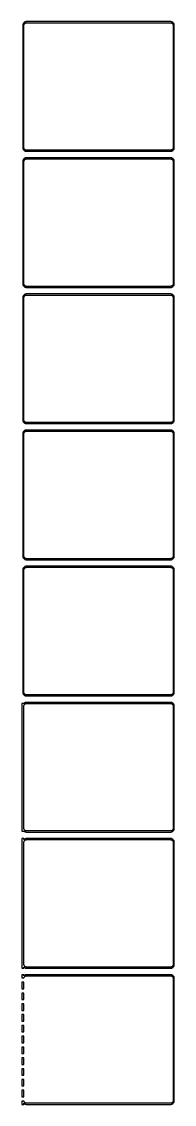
# Model space of a CAD drawing. Header units: metres. Extents: x -106 to 105, y 2745 to 5571.
# Drawn here: x -106 to 105, y 4068 to 5571 of the extents above; entities that cross this region are included whole.
import ezdxf

# ---------------------------------------------------------------- set-up
doc = ezdxf.new("R2010")
doc.units = ezdxf.units.M

msp = doc.modelspace()

# ---------------------------------------------------------------- linework, layer by layer
for p, q in [((-104.961, 5566.63), (-105, 5566)), ((-105, 5566), (-105, 5396)), ((-104.843, 5567.24), (-104.961, 5566.63)), ((-104.649, 5567.84), (-104.843, 5567.24)), ((-104.382, 5568.41), (-104.649, 5567.84)), ((-104.045, 5568.94), (-104.382, 5568.41)), ((-103.645, 5569.42), (-104.045, 5568.94)), ((-103.187, 5569.85), (-103.645, 5569.42)), ((-103.5, 5565.5), (-103.468, 5566)), ((-103.5, 5396.5), (-103.5, 5565.5)), ((-103.468, 5566), (-103.374, 5566.49)), ((-103.374, 5566.49), (-103.219, 5566.97)), ((-103.219, 5566.97), (-103.005, 5567.43)), ((-102.679, 5570.22), (-103.187, 5569.85)), ((-103.005, 5567.43), (-102.736, 5567.85)), ((-102.736, 5567.85), (-102.416, 5568.24)), ((-102.129, 5570.52), (-102.679, 5570.22)), ((-102.416, 5568.24), (-102.05, 5568.58)), ((-101.545, 5570.76), (-102.129, 5570.52)), ((-102.05, 5568.58), (-101.643, 5568.88)), ((-101.643, 5568.88), (-101.203, 5569.12)), ((-100.937, 5570.91), (-101.545, 5570.76)), ((-101.203, 5569.12), (-100.736, 5569.3)), ((-100.314, 5570.99), (-100.937, 5570.91)), ((-100.736, 5569.3), (-100.25, 5569.43)), ((100.314, 5570.99), (-100.314, 5570.99)), ((-100.25, 5569.43), (-99.7512, 5569.49)), ((-99.7512, 5569.49), (99.7512, 5569.49)), ((99.7512, 5569.49), (100.25, 5569.43)), ((100.25, 5569.43), (100.736, 5569.3)), ((100.937, 5570.91), (100.314, 5570.99)), ((100.736, 5569.3), (101.203, 5569.12)), ((101.545, 5570.76), (100.937, 5570.91)), ((101.203, 5569.12), (101.643, 5568.88)), ((102.129, 5570.52), (101.545, 5570.76)), ((101.643, 5568.88), (102.05, 5568.58)), ((102.05, 5568.58), (102.416, 5568.24)), ((102.679, 5570.22), (102.129, 5570.52)), ((102.416, 5568.24), (102.736, 5567.85)), ((103.187, 5569.85), (102.679, 5570.22)), ((102.736, 5567.85), (103.005, 5567.43)), ((103.005, 5567.43), (103.219, 5566.97)), ((103.645, 5569.42), (103.187, 5569.85)), ((103.219, 5566.97), (103.374, 5566.49)), ((103.374, 5566.49), (103.468, 5566)), ((103.468, 5566), (103.5, 5565.5)), ((103.5, 5565.5), (103.5, 5396.5)), ((104.045, 5568.94), (103.645, 5569.42)), ((104.382, 5568.41), (104.045, 5568.94)), ((104.649, 5567.84), (104.382, 5568.41)), ((104.843, 5567.24), (104.649, 5567.84)), ((104.961, 5566.63), (104.843, 5567.24)), ((105, 5566), (104.961, 5566.63)), ((105, 5396), (105, 5566)), ((-105, 5396), (-104.961, 5395.37)), ((-103.468, 5396), (-103.5, 5396.5)), ((-103.374, 5395.51), (-103.468, 5396)), ((103.468, 5396), (103.374, 5395.51)), ((103.5, 5396.5), (103.468, 5396)), ((104.961, 5395.37), (105, 5396)), ((-104.961, 5395.37), (-104.843, 5394.76)), ((-104.843, 5394.76), (-104.649, 5394.16)), ((-104.649, 5394.16), (-104.382, 5393.59)), ((-104.382, 5393.59), (-104.045, 5393.06)), ((-104.045, 5393.06), (-103.645, 5392.58)), ((-103.645, 5392.58), (-103.187, 5392.15)), ((-103.187, 5380.85), (-103.645, 5380.42)), ((-103.219, 5395.03), (-103.374, 5395.51)), ((-103.005, 5394.57), (-103.219, 5395.03)), ((-103.187, 5392.15), (-102.679, 5391.78)), ((-102.679, 5381.22), (-103.187, 5380.85)), ((-102.736, 5394.15), (-103.005, 5394.57)), ((-102.416, 5393.76), (-102.736, 5394.15)), ((-102.679, 5391.78), (-102.129, 5391.48)), ((-102.129, 5381.52), (-102.679, 5381.22)), ((-102.05, 5393.42), (-102.416, 5393.76)), ((-102.129, 5391.48), (-101.545, 5391.24)), ((-101.545, 5381.76), (-102.129, 5381.52)), ((-101.643, 5393.12), (-102.05, 5393.42)), ((-101.203, 5392.88), (-101.643, 5393.12)), ((-101.545, 5391.24), (-100.937, 5391.09)), ((-100.937, 5381.91), (-101.545, 5381.76)), ((-100.736, 5392.7), (-101.203, 5392.88)), ((-100.937, 5391.09), (-100.314, 5391.01)), ((-100.314, 5381.99), (-100.937, 5381.91)), ((-100.25, 5392.57), (-100.736, 5392.7)), ((-100.314, 5391.01), (100.314, 5391.01)), ((100.314, 5381.99), (-100.314, 5381.99)), ((-99.7512, 5392.51), (-100.25, 5392.57)), ((99.7512, 5392.51), (-99.7512, 5392.51)), ((100.25, 5392.57), (99.7512, 5392.51)), ((100.736, 5392.7), (100.25, 5392.57)), ((100.314, 5391.01), (100.937, 5391.09)), ((100.937, 5381.91), (100.314, 5381.99)), ((101.203, 5392.88), (100.736, 5392.7)), ((100.937, 5391.09), (101.545, 5391.24)), ((101.545, 5381.76), (100.937, 5381.91)), ((101.643, 5393.12), (101.203, 5392.88)), ((101.545, 5391.24), (102.129, 5391.48)), ((102.129, 5381.52), (101.545, 5381.76)), ((102.05, 5393.42), (101.643, 5393.12)), ((102.416, 5393.76), (102.05, 5393.42)), ((102.129, 5391.48), (102.679, 5391.78)), ((102.679, 5381.22), (102.129, 5381.52)), ((102.736, 5394.15), (102.416, 5393.76)), ((102.679, 5391.78), (103.187, 5392.15)), ((103.187, 5380.85), (102.679, 5381.22)), ((103.005, 5394.57), (102.736, 5394.15)), ((103.219, 5395.03), (103.005, 5394.57)), ((103.187, 5392.15), (103.645, 5392.58)), ((103.645, 5380.42), (103.187, 5380.85)), ((103.374, 5395.51), (103.219, 5395.03)), ((103.645, 5392.58), (104.045, 5393.06)), ((104.045, 5393.06), (104.382, 5393.59)), ((104.382, 5393.59), (104.649, 5394.16)), ((104.649, 5394.16), (104.843, 5394.76)), ((104.843, 5394.76), (104.961, 5395.37)), ((-104.961, 5377.63), (-105, 5377)), ((-105, 5377), (-105, 5207)), ((-104.843, 5378.24), (-104.961, 5377.63)), ((-104.649, 5378.84), (-104.843, 5378.24)), ((-104.382, 5379.41), (-104.649, 5378.84)), ((-104.045, 5379.94), (-104.382, 5379.41)), ((-103.645, 5380.42), (-104.045, 5379.94)), ((-103.5, 5376.5), (-103.468, 5377)), ((-103.5, 5207.5), (-103.5, 5376.5)), ((-103.468, 5377), (-103.374, 5377.49)), ((-103.374, 5377.49), (-103.219, 5377.97)), ((-103.219, 5377.97), (-103.005, 5378.43)), ((-103.005, 5378.43), (-102.736, 5378.85)), ((-102.736, 5378.85), (-102.416, 5379.24)), ((-102.416, 5379.24), (-102.05, 5379.58)), ((-102.05, 5379.58), (-101.643, 5379.88)), ((-101.643, 5379.88), (-101.203, 5380.12)), ((-101.203, 5380.12), (-100.736, 5380.3)), ((-100.736, 5380.3), (-100.25, 5380.43)), ((-100.25, 5380.43), (-99.7512, 5380.49)), ((-99.7512, 5380.49), (99.7512, 5380.49)), ((99.7512, 5380.49), (100.25, 5380.43)), ((100.25, 5380.43), (100.736, 5380.3)), ((100.736, 5380.3), (101.203, 5380.12)), ((101.203, 5380.12), (101.643, 5379.88)), ((101.643, 5379.88), (102.05, 5379.58)), ((102.05, 5379.58), (102.416, 5379.24)), ((102.416, 5379.24), (102.736, 5378.85)), ((102.736, 5378.85), (103.005, 5378.43)), ((103.005, 5378.43), (103.219, 5377.97)), ((103.219, 5377.97), (103.374, 5377.49)), ((103.374, 5377.49), (103.468, 5377)), ((103.468, 5377), (103.5, 5376.5)), ((103.5, 5376.5), (103.5, 5207.5)), ((104.045, 5379.94), (103.645, 5380.42)), ((104.382, 5379.41), (104.045, 5379.94)), ((104.649, 5378.84), (104.382, 5379.41)), ((104.843, 5378.24), (104.649, 5378.84)), ((104.961, 5377.63), (104.843, 5378.24)), ((105, 5377), (104.961, 5377.63)), ((105, 5207), (105, 5377)), ((-105, 5207), (-104.961, 5206.37)), ((-104.961, 5206.37), (-104.843, 5205.76)), ((-104.843, 5205.76), (-104.649, 5205.16)), ((-104.649, 5205.16), (-104.382, 5204.59)), ((-104.382, 5204.59), (-104.045, 5204.06)), ((-104.045, 5204.06), (-103.645, 5203.58)), ((-103.645, 5203.58), (-103.187, 5203.15)), ((-103.468, 5207), (-103.5, 5207.5)), ((-103.374, 5206.51), (-103.468, 5207)), ((-103.219, 5206.03), (-103.374, 5206.51)), ((-103.005, 5205.57), (-103.219, 5206.03)), ((-103.187, 5203.15), (-102.679, 5202.78)), ((-102.736, 5205.15), (-103.005, 5205.57)), ((-102.416, 5204.76), (-102.736, 5205.15)), ((-102.679, 5202.78), (-102.129, 5202.48)), ((-102.05, 5204.42), (-102.416, 5204.76)), ((-102.129, 5202.48), (-101.545, 5202.24)), ((-101.643, 5204.12), (-102.05, 5204.42)), ((-101.203, 5203.88), (-101.643, 5204.12)), ((-101.545, 5202.24), (-100.937, 5202.09)), ((-100.736, 5203.7), (-101.203, 5203.88)), ((-100.937, 5202.09), (-100.314, 5202.01)), ((-100.25, 5203.57), (-100.736, 5203.7)), ((-100.314, 5202.01), (100.314, 5202.01)), ((-99.7512, 5203.51), (-100.25, 5203.57)), ((99.7512, 5203.51), (-99.7512, 5203.51)), ((100.25, 5203.57), (99.7512, 5203.51)), ((100.736, 5203.7), (100.25, 5203.57)), ((100.314, 5202.01), (100.937, 5202.09)), ((101.203, 5203.88), (100.736, 5203.7)), ((100.937, 5202.09), (101.545, 5202.24)), ((101.643, 5204.12), (101.203, 5203.88)), ((101.545, 5202.24), (102.129, 5202.48)), ((102.05, 5204.42), (101.643, 5204.12)), ((102.416, 5204.76), (102.05, 5204.42)), ((102.129, 5202.48), (102.679, 5202.78)), ((102.736, 5205.15), (102.416, 5204.76)), ((102.679, 5202.78), (103.187, 5203.15)), ((103.005, 5205.57), (102.736, 5205.15)), ((103.219, 5206.03), (103.005, 5205.57)), ((103.187, 5203.15), (103.645, 5203.58)), ((103.374, 5206.51), (103.219, 5206.03)), ((103.468, 5207), (103.374, 5206.51)), ((103.5, 5207.5), (103.468, 5207)), ((103.645, 5203.58), (104.045, 5204.06)), ((104.045, 5204.06), (104.382, 5204.59)), ((104.382, 5204.59), (104.649, 5205.16)), ((104.649, 5205.16), (104.843, 5205.76)), ((104.843, 5205.76), (104.961, 5206.37)), ((104.961, 5206.37), (105, 5207)), ((-104.961, 5188.63), (-105, 5188)), ((-105, 5188), (-105, 5018)), ((-104.843, 5189.24), (-104.961, 5188.63)), ((-104.649, 5189.84), (-104.843, 5189.24)), ((-104.382, 5190.41), (-104.649, 5189.84)), ((-104.045, 5190.94), (-104.382, 5190.41)), ((-103.645, 5191.42), (-104.045, 5190.94)), ((-103.187, 5191.85), (-103.645, 5191.42)), ((-103.5, 5187.5), (-103.468, 5188)), ((-103.5, 5018.5), (-103.5, 5187.5)), ((-103.468, 5188), (-103.374, 5188.49)), ((-103.374, 5188.49), (-103.219, 5188.97)), ((-103.219, 5188.97), (-103.005, 5189.43)), ((-102.679, 5192.22), (-103.187, 5191.85)), ((-103.005, 5189.43), (-102.736, 5189.85)), ((-102.736, 5189.85), (-102.416, 5190.24)), ((-102.129, 5192.52), (-102.679, 5192.22)), ((-102.416, 5190.24), (-102.05, 5190.58)), ((-101.545, 5192.76), (-102.129, 5192.52)), ((-102.05, 5190.58), (-101.643, 5190.88)), ((-101.643, 5190.88), (-101.203, 5191.12)), ((-100.937, 5192.91), (-101.545, 5192.76)), ((-101.203, 5191.12), (-100.736, 5191.3)), ((-100.314, 5192.99), (-100.937, 5192.91)), ((-100.736, 5191.3), (-100.25, 5191.43)), ((100.314, 5192.99), (-100.314, 5192.99)), ((-100.25, 5191.43), (-99.7512, 5191.49)), ((-99.7512, 5191.49), (99.7512, 5191.49)), ((99.7512, 5191.49), (100.25, 5191.43)), ((100.25, 5191.43), (100.736, 5191.3)), ((100.937, 5192.91), (100.314, 5192.99)), ((100.736, 5191.3), (101.203, 5191.12)), ((101.545, 5192.76), (100.937, 5192.91)), ((101.203, 5191.12), (101.643, 5190.88)), ((102.129, 5192.52), (101.545, 5192.76)), ((101.643, 5190.88), (102.05, 5190.58)), ((102.05, 5190.58), (102.416, 5190.24)), ((102.679, 5192.22), (102.129, 5192.52)), ((102.416, 5190.24), (102.736, 5189.85)), ((103.187, 5191.85), (102.679, 5192.22)), ((102.736, 5189.85), (103.005, 5189.43)), ((103.005, 5189.43), (103.219, 5188.97)), ((103.645, 5191.42), (103.187, 5191.85)), ((103.219, 5188.97), (103.374, 5188.49)), ((103.374, 5188.49), (103.468, 5188)), ((103.468, 5188), (103.5, 5187.5)), ((103.5, 5187.5), (103.5, 5018.5)), ((104.045, 5190.94), (103.645, 5191.42)), ((104.382, 5190.41), (104.045, 5190.94)), ((104.649, 5189.84), (104.382, 5190.41)), ((104.843, 5189.24), (104.649, 5189.84)), ((104.961, 5188.63), (104.843, 5189.24)), ((105, 5188), (104.961, 5188.63)), ((105, 5018), (105, 5188)), ((-105, 5018), (-104.961, 5017.37)), ((-104.961, 5017.37), (-104.843, 5016.76)), ((-104.843, 5016.76), (-104.649, 5016.16)), ((-104.649, 5016.16), (-104.382, 5015.59)), ((-104.382, 5015.59), (-104.045, 5015.06)), ((-104.045, 5015.06), (-103.645, 5014.58)), ((-103.645, 5014.58), (-103.187, 5014.15)), ((-103.468, 5018), (-103.5, 5018.5)), ((-103.374, 5017.51), (-103.468, 5018)), ((-103.219, 5017.03), (-103.374, 5017.51)), ((-103.005, 5016.57), (-103.219, 5017.03)), ((-103.187, 5014.15), (-102.679, 5013.78)), ((-102.736, 5016.15), (-103.005, 5016.57)), ((-102.416, 5015.76), (-102.736, 5016.15)), ((-102.679, 5013.78), (-102.129, 5013.48)), ((-102.05, 5015.42), (-102.416, 5015.76)), ((-102.129, 5013.48), (-101.545, 5013.24)), ((-101.643, 5015.12), (-102.05, 5015.42)), ((-101.203, 5014.88), (-101.643, 5015.12)), ((-101.545, 5013.24), (-100.937, 5013.09)), ((-100.736, 5014.7), (-101.203, 5014.88)), ((-100.937, 5013.09), (-100.314, 5013.01)), ((-100.25, 5014.57), (-100.736, 5014.7)), ((-100.314, 5013.01), (100.314, 5013.01)), ((-99.7512, 5014.51), (-100.25, 5014.57)), ((99.7512, 5014.51), (-99.7512, 5014.51)), ((100.25, 5014.57), (99.7512, 5014.51)), ((100.736, 5014.7), (100.25, 5014.57)), ((100.314, 5013.01), (100.937, 5013.09)), ((101.203, 5014.88), (100.736, 5014.7)), ((100.937, 5013.09), (101.545, 5013.24)), ((101.643, 5015.12), (101.203, 5014.88)), ((101.545, 5013.24), (102.129, 5013.48)), ((102.05, 5015.42), (101.643, 5015.12)), ((102.416, 5015.76), (102.05, 5015.42)), ((102.129, 5013.48), (102.679, 5013.78)), ((102.736, 5016.15), (102.416, 5015.76)), ((102.679, 5013.78), (103.187, 5014.15)), ((103.005, 5016.57), (102.736, 5016.15)), ((103.219, 5017.03), (103.005, 5016.57)), ((103.187, 5014.15), (103.645, 5014.58)), ((103.374, 5017.51), (103.219, 5017.03)), ((103.468, 5018), (103.374, 5017.51)), ((103.5, 5018.5), (103.468, 5018)), ((103.645, 5014.58), (104.045, 5015.06)), ((104.045, 5015.06), (104.382, 5015.59)), ((104.382, 5015.59), (104.649, 5016.16)), ((104.649, 5016.16), (104.843, 5016.76)), ((104.843, 5016.76), (104.961, 5017.37)), ((104.961, 5017.37), (105, 5018)), ((-104.961, 4999.63), (-105, 4999)), ((-105, 4999), (-105, 4829)), ((-104.843, 5000.24), (-104.961, 4999.63)), ((-104.649, 5000.84), (-104.843, 5000.24)), ((-104.382, 5001.41), (-104.649, 5000.84)), ((-104.045, 5001.94), (-104.382, 5001.41)), ((-103.645, 5002.42), (-104.045, 5001.94)), ((-103.187, 5002.85), (-103.645, 5002.42)), ((-103.5, 4998.5), (-103.468, 4999)), ((-103.5, 4829.5), (-103.5, 4998.5)), ((-103.468, 4999), (-103.374, 4999.49)), ((-103.374, 4999.49), (-103.219, 4999.97)), ((-103.219, 4999.97), (-103.005, 5000.43)), ((-102.679, 5003.22), (-103.187, 5002.85)), ((-103.005, 5000.43), (-102.736, 5000.85)), ((-102.736, 5000.85), (-102.416, 5001.24)), ((-102.129, 5003.52), (-102.679, 5003.22)), ((-102.416, 5001.24), (-102.05, 5001.58)), ((-101.545, 5003.76), (-102.129, 5003.52)), ((-102.05, 5001.58), (-101.643, 5001.88)), ((-101.643, 5001.88), (-101.203, 5002.12)), ((-100.937, 5003.91), (-101.545, 5003.76)), ((-101.203, 5002.12), (-100.736, 5002.3)), ((-100.314, 5003.99), (-100.937, 5003.91)), ((-100.736, 5002.3), (-100.25, 5002.43)), ((100.314, 5003.99), (-100.314, 5003.99)), ((-100.25, 5002.43), (-99.7512, 5002.49)), ((-99.7512, 5002.49), (99.7512, 5002.49)), ((99.7512, 5002.49), (100.25, 5002.43)), ((100.25, 5002.43), (100.736, 5002.3)), ((100.937, 5003.91), (100.314, 5003.99)), ((100.736, 5002.3), (101.203, 5002.12)), ((101.545, 5003.76), (100.937, 5003.91)), ((101.203, 5002.12), (101.643, 5001.88)), ((102.129, 5003.52), (101.545, 5003.76)), ((101.643, 5001.88), (102.05, 5001.58)), ((102.05, 5001.58), (102.416, 5001.24)), ((102.679, 5003.22), (102.129, 5003.52)), ((102.416, 5001.24), (102.736, 5000.85)), ((103.187, 5002.85), (102.679, 5003.22)), ((102.736, 5000.85), (103.005, 5000.43)), ((103.005, 5000.43), (103.219, 4999.97)), ((103.645, 5002.42), (103.187, 5002.85)), ((103.219, 4999.97), (103.374, 4999.49)), ((103.374, 4999.49), (103.468, 4999)), ((103.468, 4999), (103.5, 4998.5)), ((103.5, 4998.5), (103.5, 4829.5)), ((104.045, 5001.94), (103.645, 5002.42)), ((104.382, 5001.41), (104.045, 5001.94)), ((104.649, 5000.84), (104.382, 5001.41)), ((104.843, 5000.24), (104.649, 5000.84)), ((104.961, 4999.63), (104.843, 5000.24)), ((105, 4999), (104.961, 4999.63)), ((105, 4829), (105, 4999)), ((-105, 4829), (-104.961, 4828.37)), ((-104.961, 4828.37), (-104.843, 4827.76)), ((-104.843, 4827.76), (-104.649, 4827.16)), ((-104.649, 4827.16), (-104.382, 4826.59)), ((-104.382, 4826.59), (-104.045, 4826.06)), ((-104.045, 4826.06), (-103.645, 4825.58)), ((-103.645, 4825.58), (-103.187, 4825.15)), ((-103.468, 4829), (-103.5, 4829.5)), ((-103.374, 4828.51), (-103.468, 4829)), ((-103.219, 4828.03), (-103.374, 4828.51)), ((-103.005, 4827.57), (-103.219, 4828.03)), ((-103.187, 4825.15), (-102.679, 4824.78)), ((-102.736, 4827.15), (-103.005, 4827.57)), ((-102.416, 4826.76), (-102.736, 4827.15)), ((-102.679, 4824.78), (-102.129, 4824.48)), ((-102.05, 4826.42), (-102.416, 4826.76)), ((-101.643, 4826.12), (-102.05, 4826.42)), ((-101.203, 4825.88), (-101.643, 4826.12)), ((-100.736, 4825.7), (-101.203, 4825.88)), ((-100.25, 4825.57), (-100.736, 4825.7)), ((-99.7512, 4825.51), (-100.25, 4825.57)), ((99.7512, 4825.51), (-99.7512, 4825.51)), ((100.25, 4825.57), (99.7512, 4825.51)), ((100.736, 4825.7), (100.25, 4825.57)), ((101.203, 4825.88), (100.736, 4825.7)), ((101.643, 4826.12), (101.203, 4825.88)), ((102.05, 4826.42), (101.643, 4826.12)), ((102.416, 4826.76), (102.05, 4826.42)), ((102.129, 4824.48), (102.679, 4824.78)), ((102.736, 4827.15), (102.416, 4826.76)), ((102.679, 4824.78), (103.187, 4825.15)), ((103.005, 4827.57), (102.736, 4827.15)), ((103.219, 4828.03), (103.005, 4827.57)), ((103.187, 4825.15), (103.645, 4825.58)), ((103.374, 4828.51), (103.219, 4828.03)), ((103.468, 4829), (103.374, 4828.51)), ((103.5, 4829.5), (103.468, 4829)), ((103.645, 4825.58), (104.045, 4826.06)), ((104.045, 4826.06), (104.382, 4826.59)), ((104.382, 4826.59), (104.649, 4827.16)), ((104.649, 4827.16), (104.843, 4827.76)), ((104.843, 4827.76), (104.961, 4828.37)), ((104.961, 4828.37), (105, 4829)), ((-104.961, 4810.63), (-105, 4810)), ((-105, 4810), (-105, 4640)), ((-104.843, 4811.24), (-104.961, 4810.63)), ((-104.649, 4811.84), (-104.843, 4811.24)), ((-104.382, 4812.41), (-104.649, 4811.84)), ((-104.045, 4812.94), (-104.382, 4812.41)), ((-103.645, 4813.42), (-104.045, 4812.94)), ((-103.187, 4813.85), (-103.645, 4813.42)), ((-103.5, 4809.5), (-103.468, 4810)), ((-103.468, 4810), (-103.374, 4810.49)), ((-103.374, 4810.49), (-103.219, 4810.97)), ((-103.219, 4810.97), (-103.005, 4811.43)), ((-102.679, 4814.22), (-103.187, 4813.85)), ((-103.005, 4811.43), (-102.736, 4811.85)), ((-102.736, 4811.85), (-102.416, 4812.24)), ((-102.129, 4814.52), (-102.679, 4814.22)), ((-102.416, 4812.24), (-102.05, 4812.58)), ((-102.129, 4824.48), (-101.545, 4824.24)), ((-101.545, 4814.76), (-102.129, 4814.52)), ((-102.05, 4812.58), (-101.643, 4812.88)), ((-101.643, 4812.88), (-101.203, 4813.12)), ((-101.545, 4824.24), (-100.937, 4824.09)), ((-100.937, 4814.91), (-101.545, 4814.76)), ((-101.203, 4813.12), (-100.736, 4813.3)), ((-100.937, 4824.09), (-100.314, 4824.01)), ((-100.314, 4814.99), (-100.937, 4814.91)), ((-100.736, 4813.3), (-100.25, 4813.43)), ((-100.314, 4824.01), (100.314, 4824.01)), ((100.314, 4814.99), (-100.314, 4814.99)), ((-100.25, 4813.43), (-99.7512, 4813.49)), ((-99.7512, 4813.49), (99.7512, 4813.49)), ((99.7512, 4813.49), (100.25, 4813.43)), ((100.25, 4813.43), (100.736, 4813.3)), ((100.314, 4824.01), (100.937, 4824.09)), ((100.937, 4814.91), (100.314, 4814.99)), ((100.736, 4813.3), (101.203, 4813.12)), ((100.937, 4824.09), (101.545, 4824.24)), ((101.545, 4814.76), (100.937, 4814.91)), ((101.203, 4813.12), (101.643, 4812.88)), ((101.545, 4824.24), (102.129, 4824.48)), ((102.129, 4814.52), (101.545, 4814.76)), ((101.643, 4812.88), (102.05, 4812.58)), ((102.05, 4812.58), (102.416, 4812.24)), ((102.679, 4814.22), (102.129, 4814.52)), ((102.416, 4812.24), (102.736, 4811.85)), ((103.187, 4813.85), (102.679, 4814.22)), ((102.736, 4811.85), (103.005, 4811.43)), ((103.005, 4811.43), (103.219, 4810.97)), ((103.645, 4813.42), (103.187, 4813.85)), ((103.219, 4810.97), (103.374, 4810.49)), ((103.374, 4810.49), (103.468, 4810)), ((103.468, 4810), (103.5, 4809.5)), ((104.045, 4812.94), (103.645, 4813.42)), ((104.382, 4812.41), (104.045, 4812.94)), ((104.649, 4811.84), (104.382, 4812.41)), ((104.843, 4811.24), (104.649, 4811.84)), ((104.961, 4810.63), (104.843, 4811.24)), ((105, 4810), (104.961, 4810.63)), ((105, 4640), (105, 4810)), ((-103.5, 4640.5), (-103.5, 4809.5)), ((103.5, 4809.5), (103.5, 4640.5)), ((-105, 4640), (-104.961, 4639.37)), ((-104.961, 4639.37), (-104.843, 4638.76)), ((-104.843, 4638.76), (-104.649, 4638.16)), ((-104.649, 4638.16), (-104.382, 4637.59)), ((-104.382, 4637.59), (-104.045, 4637.06)), ((-104.045, 4637.06), (-103.645, 4636.58)), ((-103.645, 4636.58), (-103.187, 4636.15)), ((-103.468, 4640), (-103.5, 4640.5)), ((-103.374, 4639.51), (-103.468, 4640)), ((-103.219, 4639.03), (-103.374, 4639.51)), ((-103.005, 4638.57), (-103.219, 4639.03)), ((-103.187, 4636.15), (-102.679, 4635.78)), ((-102.736, 4638.15), (-103.005, 4638.57)), ((-102.416, 4637.76), (-102.736, 4638.15)), ((-102.679, 4635.78), (-102.129, 4635.48)), ((-102.05, 4637.42), (-102.416, 4637.76)), ((-102.129, 4635.48), (-101.545, 4635.24)), ((-101.643, 4637.12), (-102.05, 4637.42)), ((-101.203, 4636.88), (-101.643, 4637.12)), ((-101.545, 4635.24), (-100.937, 4635.09)), ((-100.736, 4636.7), (-101.203, 4636.88)), ((-100.937, 4635.09), (-100.314, 4635.01)), ((-100.25, 4636.57), (-100.736, 4636.7)), ((-100.314, 4635.01), (100.314, 4635.01)), ((-99.7512, 4636.51), (-100.25, 4636.57)), ((99.7512, 4636.51), (-99.7512, 4636.51)), ((100.25, 4636.57), (99.7512, 4636.51)), ((100.736, 4636.7), (100.25, 4636.57)), ((100.314, 4635.01), (100.937, 4635.09)), ((101.203, 4636.88), (100.736, 4636.7)), ((100.937, 4635.09), (101.545, 4635.24)), ((101.643, 4637.12), (101.203, 4636.88)), ((101.545, 4635.24), (102.129, 4635.48)), ((102.05, 4637.42), (101.643, 4637.12)), ((102.416, 4637.76), (102.05, 4637.42)), ((102.129, 4635.48), (102.679, 4635.78)), ((102.736, 4638.15), (102.416, 4637.76)), ((102.679, 4635.78), (103.187, 4636.15)), ((103.005, 4638.57), (102.736, 4638.15)), ((103.219, 4639.03), (103.005, 4638.57)), ((103.187, 4636.15), (103.645, 4636.58)), ((103.374, 4639.51), (103.219, 4639.03)), ((103.468, 4640), (103.374, 4639.51)), ((103.5, 4640.5), (103.468, 4640)), ((103.645, 4636.58), (104.045, 4637.06)), ((104.045, 4637.06), (104.382, 4637.59)), ((104.382, 4637.59), (104.649, 4638.16)), ((104.649, 4638.16), (104.843, 4638.76)), ((104.843, 4638.76), (104.961, 4639.37)), ((104.961, 4639.37), (105, 4640)), ((-103.5, 4624.56), (-106.5, 4624.56)), ((-106.5, 4624.56), (-106.5, 4447.44)), ((-103.187, 4624.85), (-103.5, 4624.56)), ((-103.5, 4620.5), (-103.468, 4621)), ((-103.5, 4451.5), (-103.5, 4620.5)), ((-103.468, 4621), (-103.374, 4621.49)), ((-103.374, 4621.49), (-103.219, 4621.97)), ((-103.219, 4621.97), (-103.005, 4622.43)), ((-102.679, 4625.22), (-103.187, 4624.85)), ((-103.005, 4622.43), (-102.736, 4622.85)), ((-102.736, 4622.85), (-102.416, 4623.24)), ((-102.129, 4625.52), (-102.679, 4625.22)), ((-102.416, 4623.24), (-102.05, 4623.58)), ((-101.545, 4625.76), (-102.129, 4625.52)), ((-102.05, 4623.58), (-101.643, 4623.88)), ((-101.643, 4623.88), (-101.203, 4624.12)), ((-100.937, 4625.91), (-101.545, 4625.76)), ((-101.203, 4624.12), (-100.736, 4624.3)), ((-100.314, 4625.99), (-100.937, 4625.91)), ((-100.736, 4624.3), (-100.25, 4624.43)), ((100.314, 4625.99), (-100.314, 4625.99)), ((-100.25, 4624.43), (-99.7512, 4624.49)), ((-99.7512, 4624.49), (99.7512, 4624.49)), ((99.7512, 4624.49), (100.25, 4624.43)), ((100.25, 4624.43), (100.736, 4624.3)), ((100.937, 4625.91), (100.314, 4625.99)), ((100.736, 4624.3), (101.203, 4624.12)), ((101.545, 4625.76), (100.937, 4625.91)), ((101.203, 4624.12), (101.643, 4623.88)), ((102.129, 4625.52), (101.545, 4625.76)), ((101.643, 4623.88), (102.05, 4623.58)), ((102.05, 4623.58), (102.416, 4623.24)), ((102.679, 4625.22), (102.129, 4625.52)), ((102.416, 4623.24), (102.736, 4622.85)), ((103.187, 4624.85), (102.679, 4625.22)), ((102.736, 4622.85), (103.005, 4622.43)), ((103.005, 4622.43), (103.219, 4621.97)), ((103.645, 4624.42), (103.187, 4624.85)), ((103.219, 4621.97), (103.374, 4621.49)), ((103.374, 4621.49), (103.468, 4621)), ((103.468, 4621), (103.5, 4620.5)), ((103.5, 4620.5), (103.5, 4451.5)), ((104.045, 4623.94), (103.645, 4624.42)), ((104.382, 4623.41), (104.045, 4623.94)), ((104.649, 4622.84), (104.382, 4623.41)), ((104.843, 4622.24), (104.649, 4622.84)), ((104.961, 4621.63), (104.843, 4622.24)), ((105, 4621), (104.961, 4621.63)), ((105, 4451), (105, 4621)), ((-103.468, 4451), (-103.5, 4451.5)), ((-103.374, 4450.51), (-103.468, 4451)), ((-103.219, 4450.03), (-103.374, 4450.51)), ((-103.005, 4449.57), (-103.219, 4450.03)), ((-102.736, 4449.15), (-103.005, 4449.57)), ((-102.416, 4448.76), (-102.736, 4449.15)), ((102.736, 4449.15), (102.416, 4448.76)), ((103.005, 4449.57), (102.736, 4449.15)), ((103.219, 4450.03), (103.005, 4449.57)), ((103.374, 4450.51), (103.219, 4450.03)), ((103.468, 4451), (103.374, 4450.51)), ((103.5, 4451.5), (103.468, 4451)), ((104.382, 4448.59), (104.649, 4449.16)), ((104.649, 4449.16), (104.843, 4449.76)), ((104.843, 4449.76), (104.961, 4450.37)), ((104.961, 4450.37), (105, 4451)), ((-106.5, 4447.44), (-103.5, 4447.44)), ((-103.5, 4436.97), (-106.5, 4436.97)), ((-106.5, 4436.97), (-106.5, 4257.03)), ((-103.5, 4447.44), (-103.187, 4447.15)), ((-103.5, 4435.56), (-103.5, 4436.97)), ((-103.187, 4435.85), (-103.5, 4435.56)), ((-103.187, 4447.15), (-102.679, 4446.78)), ((-102.679, 4436.22), (-103.187, 4435.85)), ((-103.005, 4433.43), (-102.736, 4433.85)), ((-102.736, 4433.85), (-102.416, 4434.24)), ((-102.679, 4446.78), (-102.129, 4446.48)), ((-102.129, 4436.52), (-102.679, 4436.22)), ((-102.05, 4448.42), (-102.416, 4448.76)), ((-102.416, 4434.24), (-102.05, 4434.58)), ((-102.129, 4446.48), (-101.545, 4446.24)), ((-101.545, 4436.76), (-102.129, 4436.52)), ((-101.643, 4448.12), (-102.05, 4448.42)), ((-102.05, 4434.58), (-101.643, 4434.88)), ((-101.203, 4447.88), (-101.643, 4448.12)), ((-101.643, 4434.88), (-101.203, 4435.12)), ((-101.545, 4446.24), (-100.937, 4446.09)), ((-100.937, 4436.91), (-101.545, 4436.76)), ((-100.736, 4447.7), (-101.203, 4447.88)), ((-101.203, 4435.12), (-100.736, 4435.3)), ((-100.937, 4446.09), (-100.314, 4446.01)), ((-100.314, 4436.99), (-100.937, 4436.91)), ((-100.25, 4447.57), (-100.736, 4447.7)), ((-100.736, 4435.3), (-100.25, 4435.43)), ((-100.314, 4446.01), (100.314, 4446.01)), ((100.314, 4436.99), (-100.314, 4436.99)), ((-99.7512, 4447.51), (-100.25, 4447.57)), ((-100.25, 4435.43), (-99.7512, 4435.49)), ((99.7512, 4447.51), (-99.7512, 4447.51)), ((-99.7512, 4435.49), (99.7512, 4435.49)), ((100.25, 4447.57), (99.7512, 4447.51)), ((99.7512, 4435.49), (100.25, 4435.43)), ((100.736, 4447.7), (100.25, 4447.57)), ((100.25, 4435.43), (100.736, 4435.3)), ((100.314, 4446.01), (100.937, 4446.09)), ((100.937, 4436.91), (100.314, 4436.99)), ((101.203, 4447.88), (100.736, 4447.7)), ((100.736, 4435.3), (101.203, 4435.12)), ((100.937, 4446.09), (101.545, 4446.24)), ((101.545, 4436.76), (100.937, 4436.91)), ((101.643, 4448.12), (101.203, 4447.88)), ((101.203, 4435.12), (101.643, 4434.88)), ((101.545, 4446.24), (102.129, 4446.48)), ((102.129, 4436.52), (101.545, 4436.76)), ((102.05, 4448.42), (101.643, 4448.12)), ((101.643, 4434.88), (102.05, 4434.58)), ((102.416, 4448.76), (102.05, 4448.42)), ((102.05, 4434.58), (102.416, 4434.24)), ((102.129, 4446.48), (102.679, 4446.78)), ((102.679, 4436.22), (102.129, 4436.52)), ((102.416, 4434.24), (102.736, 4433.85)), ((102.679, 4446.78), (103.187, 4447.15)), ((103.187, 4435.85), (102.679, 4436.22)), ((102.736, 4433.85), (103.005, 4433.43)), ((103.187, 4447.15), (103.645, 4447.58)), ((103.645, 4435.42), (103.187, 4435.85)), ((103.645, 4447.58), (104.045, 4448.06)), ((104.045, 4434.94), (103.645, 4435.42)), ((104.045, 4448.06), (104.382, 4448.59)), ((104.382, 4434.41), (104.045, 4434.94)), ((104.649, 4433.84), (104.382, 4434.41)), ((104.843, 4433.24), (104.649, 4433.84)), ((-103.5, 4431.5), (-103.468, 4432)), ((-103.5, 4262.5), (-103.5, 4431.5)), ((-103.468, 4432), (-103.374, 4432.49)), ((-103.374, 4432.49), (-103.219, 4432.97)), ((-103.219, 4432.97), (-103.005, 4433.43)), ((103.005, 4433.43), (103.219, 4432.97)), ((103.219, 4432.97), (103.374, 4432.49)), ((103.374, 4432.49), (103.468, 4432)), ((103.468, 4432), (103.5, 4431.5)), ((103.5, 4431.5), (103.5, 4262.5)), ((104.961, 4432.63), (104.843, 4433.24)), ((105, 4432), (104.961, 4432.63)), ((105, 4262), (105, 4432)), ((-106.5, 4257.03), (-103.5, 4257.03)), ((-103.468, 4262), (-103.5, 4262.5)), ((-103.5, 4257.03), (-103.5, 4258.44)), ((-103.5, 4258.44), (-103.187, 4258.15)), ((-103.374, 4261.51), (-103.468, 4262)), ((-103.219, 4261.03), (-103.374, 4261.51)), ((-103.005, 4260.57), (-103.219, 4261.03)), ((-103.187, 4258.15), (-102.679, 4257.78)), ((-102.736, 4260.15), (-103.005, 4260.57)), ((-102.416, 4259.76), (-102.736, 4260.15)), ((-102.679, 4257.78), (-102.129, 4257.48)), ((-102.05, 4259.42), (-102.416, 4259.76)), ((-102.129, 4257.48), (-101.545, 4257.24)), ((-101.643, 4259.12), (-102.05, 4259.42)), ((-101.203, 4258.88), (-101.643, 4259.12)), ((-101.545, 4257.24), (-100.937, 4257.09)), ((-100.736, 4258.7), (-101.203, 4258.88)), ((-100.937, 4257.09), (-100.314, 4257.01)), ((-100.25, 4258.57), (-100.736, 4258.7)), ((-100.314, 4257.01), (100.314, 4257.01)), ((-99.7512, 4258.51), (-100.25, 4258.57)), ((99.7512, 4258.51), (-99.7512, 4258.51)), ((100.25, 4258.57), (99.7512, 4258.51)), ((100.736, 4258.7), (100.25, 4258.57)), ((100.314, 4257.01), (100.937, 4257.09)), ((101.203, 4258.88), (100.736, 4258.7)), ((100.937, 4257.09), (101.545, 4257.24)), ((101.643, 4259.12), (101.203, 4258.88)), ((101.545, 4257.24), (102.129, 4257.48)), ((102.05, 4259.42), (101.643, 4259.12)), ((102.416, 4259.76), (102.05, 4259.42)), ((102.129, 4257.48), (102.679, 4257.78)), ((102.736, 4260.15), (102.416, 4259.76)), ((102.679, 4257.78), (103.187, 4258.15)), ((103.005, 4260.57), (102.736, 4260.15)), ((103.219, 4261.03), (103.005, 4260.57)), ((103.187, 4258.15), (103.645, 4258.58)), ((103.374, 4261.51), (103.219, 4261.03)), ((103.468, 4262), (103.374, 4261.51)), ((103.5, 4262.5), (103.468, 4262)), ((103.645, 4258.58), (104.045, 4259.06)), ((104.045, 4259.06), (104.382, 4259.59)), ((104.382, 4259.59), (104.649, 4260.16)), ((104.649, 4260.16), (104.843, 4260.76)), ((104.843, 4260.76), (104.961, 4261.37)), ((104.961, 4261.37), (105, 4262)), ((-103.5, 4247.99), (-106.5, 4247.99)), ((-106.5, 4247.99), (-106.5, 4243.49)), ((-106.5, 4243.49), (-103.374, 4243.49)), ((-103.5, 4246.56), (-103.5, 4247.99)), ((-103.187, 4246.85), (-103.5, 4246.56)), ((-103.374, 4243.49), (-103.219, 4243.97)), ((-103.374, 4243.49), (-103.374, 4243.49)), ((-103.219, 4243.97), (-103.005, 4244.43)), ((-102.679, 4247.22), (-103.187, 4246.85)), ((-103.005, 4244.43), (-102.736, 4244.85)), ((-102.736, 4244.85), (-102.416, 4245.24)), ((-102.129, 4247.52), (-102.679, 4247.22)), ((-102.416, 4245.24), (-102.05, 4245.58)), ((-101.545, 4247.76), (-102.129, 4247.52)), ((-102.05, 4245.58), (-101.643, 4245.88)), ((-101.643, 4245.88), (-101.203, 4246.12)), ((-100.937, 4247.91), (-101.545, 4247.76)), ((-101.203, 4246.12), (-100.736, 4246.3)), ((-100.314, 4247.99), (-100.937, 4247.91)), ((-100.736, 4246.3), (-100.25, 4246.43)), ((100.314, 4247.99), (-100.314, 4247.99)), ((-100.25, 4246.43), (-99.7512, 4246.49)), ((-99.7512, 4246.49), (99.7512, 4246.49)), ((99.7512, 4246.49), (100.25, 4246.43)), ((100.25, 4246.43), (100.736, 4246.3)), ((100.937, 4247.91), (100.314, 4247.99)), ((100.736, 4246.3), (101.203, 4246.12)), ((101.545, 4247.76), (100.937, 4247.91)), ((101.203, 4246.12), (101.643, 4245.88)), ((102.129, 4247.52), (101.545, 4247.76)), ((101.643, 4245.88), (102.05, 4245.58)), ((102.05, 4245.58), (102.416, 4245.24)), ((102.679, 4247.22), (102.129, 4247.52)), ((102.416, 4245.24), (102.736, 4244.85)), ((103.187, 4246.85), (102.679, 4247.22)), ((102.736, 4244.85), (103.005, 4244.43)), ((103.005, 4244.43), (103.219, 4243.97)), ((103.645, 4246.42), (103.187, 4246.85)), ((103.219, 4243.97), (103.374, 4243.49)), ((103.374, 4243.49), (103.468, 4243)), ((103.468, 4243), (103.5, 4242.5)), ((103.5, 4242.5), (103.5, 4073.5)), ((104.045, 4245.94), (103.645, 4246.42)), ((104.382, 4245.41), (104.045, 4245.94)), ((104.649, 4244.84), (104.382, 4245.41)), ((104.843, 4244.24), (104.649, 4244.84)), ((104.961, 4243.63), (104.843, 4244.24)), ((105, 4243), (104.961, 4243.63)), ((105, 4073), (105, 4243)), ((-103.5, 4237.51), (-106.5, 4237.51)), ((-106.5, 4237.51), (-106.5, 4228.49)), ((-106.5, 4228.49), (-103.5, 4228.49)), ((-103.5, 4228.49), (-103.5, 4237.51)), ((-103.5, 4222.51), (-106.5, 4222.51)), ((-106.5, 4222.51), (-106.5, 4213.49)), ((-106.5, 4213.49), (-103.5, 4213.49)), ((-103.5, 4213.49), (-103.5, 4222.51)), ((-103.5, 4207.51), (-106.5, 4207.51)), ((-106.5, 4207.51), (-106.5, 4198.49)), ((-106.5, 4198.49), (-103.5, 4198.49)), ((-103.5, 4198.49), (-103.5, 4207.51)), ((-103.5, 4192.51), (-106.5, 4192.51)), ((-106.5, 4192.51), (-106.5, 4183.49)), ((-106.5, 4183.49), (-103.5, 4183.49)), ((-103.5, 4183.49), (-103.5, 4192.51)), ((-103.5, 4177.51), (-106.5, 4177.51)), ((-106.5, 4177.51), (-106.5, 4168.49)), ((-106.5, 4168.49), (-103.5, 4168.49)), ((-103.5, 4168.49), (-103.5, 4177.51)), ((-103.5, 4162.51), (-106.5, 4162.51)), ((-106.5, 4162.51), (-106.5, 4153.49)), ((-106.5, 4153.49), (-103.5, 4153.49)), ((-103.5, 4153.49), (-103.5, 4162.51)), ((-103.5, 4147.51), (-106.5, 4147.51)), ((-106.5, 4147.51), (-106.5, 4138.49)), ((-106.5, 4138.49), (-103.5, 4138.49)), ((-103.5, 4138.49), (-103.5, 4147.51)), ((-103.5, 4132.51), (-106.5, 4132.51)), ((-106.5, 4132.51), (-106.5, 4123.49)), ((-106.5, 4123.49), (-103.5, 4123.49)), ((-103.5, 4123.49), (-103.5, 4132.51)), ((-103.5, 4117.51), (-106.5, 4117.51)), ((-106.5, 4117.51), (-106.5, 4108.49)), ((-106.5, 4108.49), (-103.5, 4108.49)), ((-103.5, 4108.49), (-103.5, 4117.51)), ((-103.5, 4102.51), (-106.5, 4102.51)), ((-106.5, 4102.51), (-106.5, 4093.49)), ((-106.5, 4093.49), (-103.5, 4093.49)), ((-103.5, 4093.49), (-103.5, 4102.51)), ((-103.5, 4087.51), (-106.5, 4087.51)), ((-106.5, 4087.51), (-106.5, 4078.49)), ((-106.5, 4078.49), (-103.5, 4078.49)), ((-103.5, 4078.49), (-103.5, 4087.51)), ((103.5, 4073.5), (103.468, 4073)), ((-103.374, 4072.51), (-106.5, 4072.51)), ((-106.5, 4072.51), (-106.5, 4068.01)), ((-106.5, 4068.01), (-103.5, 4068.01)), ((-103.5, 4069.44), (-103.187, 4069.15)), ((-103.5, 4068.01), (-103.5, 4069.44)), ((-103.219, 4072.03), (-103.374, 4072.51)), ((-103.374, 4072.51), (-103.374, 4072.51)), ((-103.005, 4071.57), (-103.219, 4072.03)), ((-103.187, 4069.15), (-102.679, 4068.78)), ((-102.736, 4071.15), (-103.005, 4071.57)), ((-102.416, 4070.76), (-102.736, 4071.15)), ((-102.679, 4068.78), (-102.129, 4068.48)), ((-102.05, 4070.42), (-102.416, 4070.76)), ((-102.129, 4068.48), (-101.545, 4068.24)), ((-101.643, 4070.12), (-102.05, 4070.42)), ((-101.203, 4069.88), (-101.643, 4070.12)), ((-101.545, 4068.24), (-100.937, 4068.09)), ((-100.736, 4069.7), (-101.203, 4069.88)), ((-100.937, 4068.09), (-100.314, 4068.01)), ((-100.25, 4069.57), (-100.736, 4069.7)), ((-100.314, 4068.01), (100.314, 4068.01)), ((-99.7512, 4069.51), (-100.25, 4069.57)), ((99.7512, 4069.51), (-99.7512, 4069.51)), ((100.25, 4069.57), (99.7512, 4069.51)), ((100.736, 4069.7), (100.25, 4069.57)), ((100.314, 4068.01), (100.937, 4068.09)), ((101.203, 4069.88), (100.736, 4069.7)), ((100.937, 4068.09), (101.545, 4068.24)), ((101.643, 4070.12), (101.203, 4069.88)), ((101.545, 4068.24), (102.129, 4068.48)), ((102.05, 4070.42), (101.643, 4070.12)), ((102.416, 4070.76), (102.05, 4070.42)), ((102.129, 4068.48), (102.679, 4068.78)), ((102.736, 4071.15), (102.416, 4070.76)), ((102.679, 4068.78), (103.187, 4069.15)), ((103.005, 4071.57), (102.736, 4071.15)), ((103.219, 4072.03), (103.005, 4071.57)), ((103.187, 4069.15), (103.645, 4069.58)), ((103.374, 4072.51), (103.219, 4072.03)), ((103.468, 4073), (103.374, 4072.51)), ((103.645, 4069.58), (104.045, 4070.06)), ((104.045, 4070.06), (104.382, 4070.59)), ((104.382, 4070.59), (104.649, 4071.16)), ((104.649, 4071.16), (104.843, 4071.76)), ((104.843, 4071.76), (104.961, 4072.37)), ((104.961, 4072.37), (105, 4073))]:
    msp.add_line(p, q)

doc.saveas('drawing.dxf')
